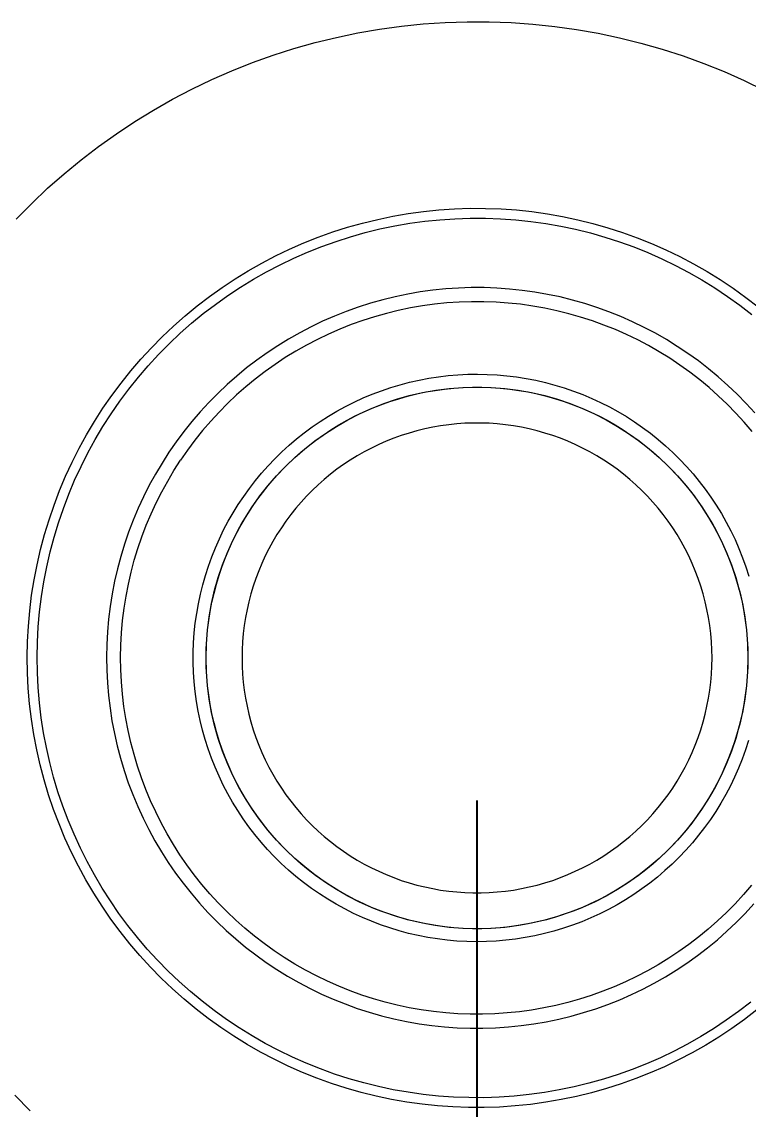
# Model space of a CAD drawing. Header units: inches. Extents: x -12 to 136, y -5 to 104.
# Drawn here: x 12.742 to 15.292, y 1.623 to 5.441 of the extents above; entities that cross this region are included whole.
import ezdxf

# ---------------------------------------------------------------- set-up
doc = ezdxf.new("R2010")
doc.units = ezdxf.units.IN
doc.layers.add('ZANO_R', color=7, linetype='Continuous', lineweight=0)
doc.layers.add('ZANO_W', color=1, linetype='Continuous', lineweight=0)
doc.styles.get("Standard").update_dxf_attribs({"font": 'ARIALUNI.TTF'})
doc.dimstyles.new('amerykanie', dxfattribs={"dimtxt": 50, "dimasz": 50, "dimexe": 0.5, "dimexo": 0.5, "dimgap": 1, "dimtad": 1, "dimdec": 0, "dimzin": 0, "dimlunit": 5, "dimtxsty": 'Standard', "dimcen": 0.09, "dimclrd": 1, "dimclre": 1, "dimclrt": 1, "dimazin": 0, "dimtfac": 1, "dimtdec": 0, "dimtmove": 0, "dimatfit": 3, "dimfxl": 1, "dimtzin": 0, "dimarcsym": 1})

# ---------------------------------------------------------------- blocks, each defined once
blk = doc.blocks.new('*D366')
at = {"layer": 'ZANO_W', "color": 1, "lineweight": -2}
for p, q in [((-3.7035, 2.7072), (-3.7035, -0.5014)), ((14.3398, 2.7071), (14.3398, -0.5014)), ((-2.7035, -0.0014), (13.3398, -0.0014))]:
    blk.add_line(p, q, dxfattribs=at)
at = {"layer": 'ZANO_W', "color": 1}
for points in [[(-2.7035, 0.1653), (-2.7035, -0.168), (-3.7035, -0.0014)], [(13.3398, -0.168), (13.3398, 0.1653), (14.3398, -0.0014)]]:
    blk.add_solid(points, dxfattribs=at)
at = {"layer": 'ZANO_W', "color": 1, "insert": (5.3182, 1.0177), "char_height": 1, "attachment_point": 5}
blk.add_mtext('18 1/16', dxfattribs=at)

msp = doc.modelspace()

# ---------------------------------------------------------------- linework, layer by layer
at = {"layer": 'ZANO_R'}
for p, q in [((13.99796, 5.41452), (14.07435, 5.42501)), ((14.07435, 5.42501), (14.15106, 5.43285)), ((14.15106, 5.43285), (14.228, 5.43804)), ((14.228, 5.43804), (14.30507, 5.44058)), ((14.30507, 5.44058), (14.38218, 5.44045)), ((14.38218, 5.44045), (14.45924, 5.43766)), ((14.45924, 5.43766), (14.53616, 5.43221)), ((14.53616, 5.43221), (14.61284, 5.42411)), ((14.61284, 5.42411), (14.6892, 5.41337)), ((13.77158, 5.36734), (13.84648, 5.38567)), ((13.84648, 5.38567), (13.92197, 5.4014)), ((13.92197, 5.4014), (13.99796, 5.41452)), ((14.6892, 5.41337), (14.76514, 5.4)), ((14.76514, 5.4), (14.84058, 5.38401)), ((14.84058, 5.38401), (14.91542, 5.36543)), ((13.6239, 5.32298), (13.69736, 5.34643)), ((13.69736, 5.34643), (13.77158, 5.36734)), ((14.91542, 5.36543), (14.98957, 5.34428)), ((13.55129, 5.29701), (13.6239, 5.32298)), ((14.98957, 5.34428), (15.06295, 5.32059)), ((15.06295, 5.32059), (15.13547, 5.29437)), ((13.47963, 5.26854), (13.55129, 5.29701)), ((15.13547, 5.29437), (15.20704, 5.26567)), ((13.33946, 5.20428), (13.40899, 5.23762)), ((13.40899, 5.23762), (13.47963, 5.26854)), ((15.20704, 5.26567), (15.27757, 5.23451)), ((15.27757, 5.23451), (15.34699, 5.20094)), ((13.27112, 5.16856), (13.33946, 5.20428)), ((13.20406, 5.1305), (13.27112, 5.16856)), ((13.13835, 5.09015), (13.20406, 5.1305)), ((13.07407, 5.04755), (13.13835, 5.09015)), ((13.0113, 5.00276), (13.07407, 5.04755)), ((12.95011, 4.95584), (13.0113, 5.00276)), ((12.89058, 4.90682), (12.95011, 4.95584)), ((12.83278, 4.85579), (12.89058, 4.90682)), ((12.77677, 4.80278), (12.83278, 4.85579)), ((12.72263, 4.74788), (12.77677, 4.80278)), ((14.09823, 4.7672), (14.15222, 4.77461)), ((14.15222, 4.77461), (14.20644, 4.78015)), ((14.20644, 4.78015), (14.26081, 4.78382)), ((14.26081, 4.78382), (14.31528, 4.78561)), ((14.31528, 4.78561), (14.36978, 4.78552)), ((14.36978, 4.78552), (14.42424, 4.78355)), ((14.42424, 4.78355), (14.4786, 4.7797)), ((14.4786, 4.7797), (14.5328, 4.77398)), ((14.5328, 4.77398), (14.58677, 4.76638)), ((13.93824, 4.73385), (13.99118, 4.74681)), ((13.99118, 4.74681), (14.04453, 4.75793)), ((14.04453, 4.75793), (14.09823, 4.7672)), ((14.10354, 4.73293), (14.15635, 4.74017)), ((14.15635, 4.74017), (14.20937, 4.7456)), ((14.20937, 4.7456), (14.26255, 4.74919)), ((14.26255, 4.74919), (14.31582, 4.75094)), ((14.31582, 4.75094), (14.36912, 4.75085)), ((14.36912, 4.75085), (14.42239, 4.74892)), ((14.42239, 4.74892), (14.47556, 4.74515)), ((14.47556, 4.74515), (14.52856, 4.73956)), ((14.52856, 4.73956), (14.58134, 4.73213)), ((14.58677, 4.76638), (14.64044, 4.75693)), ((14.64044, 4.75693), (14.69375, 4.74564)), ((14.69375, 4.74564), (14.74665, 4.73251)), ((13.78256, 4.68415), (13.83387, 4.7025)), ((13.83387, 4.7025), (13.88578, 4.71908)), ((13.88578, 4.71908), (13.93824, 4.73385)), ((13.89576, 4.68586), (13.94707, 4.70031)), ((13.94707, 4.70031), (13.99884, 4.71298)), ((13.99884, 4.71298), (14.05102, 4.72386)), ((14.05102, 4.72386), (14.10354, 4.73293)), ((14.58134, 4.73213), (14.63384, 4.72289)), ((14.63384, 4.72289), (14.68598, 4.71184)), ((14.68598, 4.71184), (14.73771, 4.699)), ((14.73771, 4.699), (14.78897, 4.68438)), ((14.74665, 4.73251), (14.79905, 4.71756)), ((14.79905, 4.71756), (14.85092, 4.70081)), ((14.85092, 4.70081), (14.90217, 4.68228)), ((13.68198, 4.64217), (13.73191, 4.66403)), ((13.73191, 4.66403), (13.78256, 4.68415)), ((13.7948, 4.6517), (13.84499, 4.66965)), ((13.84499, 4.66965), (13.89576, 4.68586)), ((14.78897, 4.68438), (14.83969, 4.668)), ((14.83969, 4.668), (14.88982, 4.64988)), ((14.90217, 4.68228), (14.95275, 4.662)), ((14.95275, 4.662), (15.0026, 4.63998)), ((13.63284, 4.61861), (13.68198, 4.64217)), ((13.69644, 4.61065), (13.74526, 4.63202)), ((13.74526, 4.63202), (13.7948, 4.6517)), ((14.88982, 4.64988), (14.93929, 4.63004)), ((14.93929, 4.63004), (14.98804, 4.6085)), ((15.0026, 4.63998), (15.05166, 4.61625)), ((13.53715, 4.56647), (13.58454, 4.59336)), ((13.58454, 4.59336), (13.63284, 4.61861)), ((13.60114, 4.56291), (13.64837, 4.5876)), ((13.64837, 4.5876), (13.69644, 4.61065)), ((14.98804, 4.6085), (15.03603, 4.58529)), ((15.03603, 4.58529), (15.08318, 4.56045)), ((15.05166, 4.61625), (15.09987, 4.59084)), ((15.09987, 4.59084), (15.14718, 4.56379)), ((13.49071, 4.53795), (13.53715, 4.56647)), ((13.55478, 4.5366), (13.60114, 4.56291)), ((15.08318, 4.56045), (15.12945, 4.53398)), ((15.14718, 4.56379), (15.19353, 4.53511)), ((13.40092, 4.47619), (13.44528, 4.50784)), ((13.44528, 4.50784), (13.49071, 4.53795)), ((13.46493, 4.47927), (13.50936, 4.50871)), ((13.50936, 4.50871), (13.55478, 4.5366)), ((14.27477, 4.50571), (14.22998, 4.50269)), ((14.31963, 4.50718), (14.27477, 4.50571)), ((14.36451, 4.50711), (14.31963, 4.50718)), ((14.40937, 4.50548), (14.36451, 4.50711)), ((14.45414, 4.50231), (14.40937, 4.50548)), ((15.12945, 4.53398), (15.17478, 4.50594)), ((15.17478, 4.50594), (15.21911, 4.47635)), ((15.19353, 4.53511), (15.23886, 4.50486)), ((13.35767, 4.44302), (13.40092, 4.47619)), ((13.42154, 4.44831), (13.46493, 4.47927)), ((14.05269, 4.47522), (14.00909, 4.46455)), ((14.09663, 4.48438), (14.05269, 4.47522)), ((14.14086, 4.49202), (14.09663, 4.48438)), ((14.18533, 4.49812), (14.14086, 4.49202)), ((14.22998, 4.50269), (14.18533, 4.49812)), ((14.49878, 4.4976), (14.45414, 4.50231)), ((14.54322, 4.49135), (14.49878, 4.4976)), ((14.58743, 4.48356), (14.54322, 4.49135)), ((14.63134, 4.47426), (14.58743, 4.48356)), ((14.6749, 4.46344), (14.63134, 4.47426)), ((15.21911, 4.47635), (15.26239, 4.44525)), ((15.23886, 4.50486), (15.28311, 4.47306)), ((15.28311, 4.47306), (15.32625, 4.43975)), ((13.3156, 4.40838), (13.35767, 4.44302)), ((13.37925, 4.41587), (13.42154, 4.44831)), ((13.92313, 4.43873), (13.88087, 4.42361)), ((13.96589, 4.45239), (13.92313, 4.43873)), ((14.00909, 4.46455), (13.96589, 4.45239)), ((14.10587, 4.43585), (14.0636, 4.42704)), ((14.14843, 4.44319), (14.10587, 4.43585)), ((14.1912, 4.44906), (14.14843, 4.44319)), ((14.23416, 4.45346), (14.1912, 4.44906)), ((14.27724, 4.45636), (14.23416, 4.45346)), ((14.3204, 4.45778), (14.27724, 4.45636)), ((14.36358, 4.45771), (14.3204, 4.45778)), ((14.40673, 4.45615), (14.36358, 4.45771)), ((14.4498, 4.4531), (14.40673, 4.45615)), ((14.49274, 4.44856), (14.4498, 4.4531)), ((14.5355, 4.44255), (14.49274, 4.44856)), ((14.57802, 4.43506), (14.5355, 4.44255)), ((14.62026, 4.42611), (14.57802, 4.43506)), ((14.71807, 4.45113), (14.6749, 4.46344)), ((14.76078, 4.43734), (14.71807, 4.45113)), ((14.80299, 4.42208), (14.76078, 4.43734)), ((15.26239, 4.44525), (15.30458, 4.41267)), ((13.27475, 4.37231), (13.3156, 4.40838)), ((13.3381, 4.382), (13.37925, 4.41587)), ((13.83915, 4.40705), (13.79803, 4.38905)), ((13.88087, 4.42361), (13.83915, 4.40705)), ((13.93897, 4.39193), (13.89831, 4.37739)), ((13.9801, 4.40507), (13.93897, 4.39193)), ((14.02166, 4.41677), (13.9801, 4.40507)), ((14.0636, 4.42704), (14.02166, 4.41677)), ((14.66217, 4.41571), (14.62026, 4.42611)), ((14.7037, 4.40386), (14.66217, 4.41571)), ((14.74479, 4.39059), (14.7037, 4.40386)), ((14.84465, 4.40537), (14.80299, 4.42208)), ((14.88571, 4.38724), (14.84465, 4.40537)), ((13.23516, 4.33485), (13.27475, 4.37231)), ((13.29815, 4.34672), (13.3381, 4.382)), ((13.75756, 4.36964), (13.71778, 4.34885)), ((13.79803, 4.38905), (13.75756, 4.36964)), ((13.85818, 4.36145), (13.81862, 4.34414)), ((13.89831, 4.37739), (13.85818, 4.36145)), ((14.78539, 4.37591), (14.74479, 4.39059)), ((14.82547, 4.35984), (14.78539, 4.37591)), ((14.86497, 4.34239), (14.82547, 4.35984)), ((14.92611, 4.36769), (14.88571, 4.38724)), ((14.96582, 4.34677), (14.92611, 4.36769)), ((13.1969, 4.29605), (13.23516, 4.33485)), ((13.25943, 4.31008), (13.29815, 4.34672)), ((13.67875, 4.32669), (13.6405, 4.3032)), ((13.71778, 4.34885), (13.67875, 4.32669)), ((13.77969, 4.32547), (13.74142, 4.30546)), ((13.81862, 4.34414), (13.77969, 4.32547)), ((14.90384, 4.32359), (14.86497, 4.34239)), ((14.94204, 4.30346), (14.90384, 4.32359)), ((15.00479, 4.32449), (14.96582, 4.34677)), ((15.04296, 4.30087), (15.00479, 4.32449)), ((13.15999, 4.25595), (13.1969, 4.29605)), ((13.22201, 4.27213), (13.25943, 4.31008)), ((13.60308, 4.27841), (13.56654, 4.25234)), ((13.6405, 4.3032), (13.60308, 4.27841)), ((13.70387, 4.28415), (13.66707, 4.26156)), ((13.74142, 4.30546), (13.70387, 4.28415)), ((14.97952, 4.28203), (14.94204, 4.30346)), ((15.01624, 4.25931), (14.97952, 4.28203)), ((15.08029, 4.27595), (15.04296, 4.30087)), ((13.12449, 4.2146), (13.15999, 4.25595)), ((13.18591, 4.23291), (13.22201, 4.27213)), ((13.56654, 4.25234), (13.53093, 4.22502)), ((13.66707, 4.26156), (13.63108, 4.2377)), ((15.05216, 4.23534), (15.01624, 4.25931)), ((15.11674, 4.24976), (15.08029, 4.27595)), ((15.15227, 4.22233), (15.11674, 4.24976)), ((13.09044, 4.17205), (13.12449, 4.2146)), ((13.15119, 4.19247), (13.18591, 4.23291)), ((13.53093, 4.22502), (13.49628, 4.19649)), ((13.59593, 4.21262), (13.56167, 4.18635)), ((13.63108, 4.2377), (13.59593, 4.21262)), ((14.23855, 4.19824), (14.27282, 4.20115)), ((14.27282, 4.20115), (14.30717, 4.20287)), ((14.30717, 4.20287), (14.34156, 4.20341)), ((14.34156, 4.20341), (14.37595, 4.20275)), ((14.37595, 4.20275), (14.41029, 4.20092)), ((14.41029, 4.20092), (14.44455, 4.1979)), ((15.08722, 4.21014), (15.05216, 4.23534)), ((15.1214, 4.18375), (15.08722, 4.21014)), ((15.18682, 4.19368), (15.15227, 4.22233)), ((13.05788, 4.12835), (13.09044, 4.17205)), ((13.11789, 4.15085), (13.15119, 4.19247)), ((13.46263, 4.16679), (13.43003, 4.13593)), ((13.49628, 4.19649), (13.46263, 4.16679)), ((13.56167, 4.18635), (13.52833, 4.1589)), ((14.03689, 4.15621), (14.06983, 4.1661)), ((14.06983, 4.1661), (14.10309, 4.17485)), ((14.10309, 4.17485), (14.13663, 4.18245)), ((14.13663, 4.18245), (14.17042, 4.18888)), ((14.17042, 4.18888), (14.20441, 4.19415)), ((14.20441, 4.19415), (14.23855, 4.19824)), ((14.44455, 4.1979), (14.47869, 4.19369)), ((14.47869, 4.19369), (14.51266, 4.18831)), ((14.51266, 4.18831), (14.54642, 4.18177)), ((14.54642, 4.18177), (14.57994, 4.17406)), ((14.57994, 4.17406), (14.61317, 4.1652)), ((14.61317, 4.1652), (14.64608, 4.15519)), ((15.15464, 4.15619), (15.1214, 4.18375)), ((15.22037, 4.16386), (15.18682, 4.19368)), ((15.25287, 4.1329), (15.22037, 4.16386)), ((13.02685, 4.08355), (13.05788, 4.12835)), ((13.08605, 4.10811), (13.11789, 4.15085)), ((13.43003, 4.13593), (13.39851, 4.10398)), ((13.49596, 4.13032), (13.4646, 4.10064)), ((13.52833, 4.1589), (13.49596, 4.13032)), ((13.94039, 4.1198), (13.97213, 4.13304)), ((13.97213, 4.13304), (14.00431, 4.14518)), ((14.00431, 4.14518), (14.03689, 4.15621)), ((14.06489, 4.11728), (14.09646, 4.12623)), ((14.09646, 4.12623), (14.12833, 4.13408)), ((14.12833, 4.13408), (14.16045, 4.14083)), ((14.16045, 4.14083), (14.19279, 4.14647)), ((14.19279, 4.14647), (14.2253, 4.15099)), ((14.2253, 4.15099), (14.25795, 4.15438)), ((14.25795, 4.15438), (14.29069, 4.15665)), ((14.29069, 4.15665), (14.32349, 4.15778)), ((14.32349, 4.15778), (14.35632, 4.15778)), ((14.35632, 4.15778), (14.38912, 4.15665)), ((14.38912, 4.15665), (14.42186, 4.15438)), ((14.42186, 4.15438), (14.45451, 4.15099)), ((14.45451, 4.15099), (14.48702, 4.14647)), ((14.48702, 4.14647), (14.51935, 4.14083)), ((14.51935, 4.14083), (14.55148, 4.13408)), ((14.55148, 4.13408), (14.58334, 4.12623)), ((14.58334, 4.12623), (14.61492, 4.11728)), ((14.64608, 4.15519), (14.67862, 4.14406)), ((14.67862, 4.14406), (14.71076, 4.13181)), ((14.71076, 4.13181), (14.74245, 4.11846)), ((15.18691, 4.12751), (15.15464, 4.15619)), ((15.21818, 4.09772), (15.18691, 4.12751)), ((15.28428, 4.10084), (15.25287, 4.1329)), ((13.0557, 4.06429), (13.08605, 4.10811)), ((13.39851, 4.10398), (13.36812, 4.07095)), ((13.4646, 4.10064), (13.43428, 4.0699)), ((13.84818, 4.0736), (13.87838, 4.09006)), ((13.87838, 4.09006), (13.90913, 4.10546)), ((13.90913, 4.10546), (13.94039, 4.1198)), ((13.97226, 4.08397), (14.00275, 4.09613)), ((14.00275, 4.09613), (14.03364, 4.10724)), ((14.03364, 4.10724), (14.06489, 4.11728)), ((14.61492, 4.11728), (14.64617, 4.10724)), ((14.64617, 4.10724), (14.67706, 4.09613)), ((14.67706, 4.09613), (14.70754, 4.08397)), ((14.74245, 4.11846), (14.77367, 4.10402)), ((14.77367, 4.10402), (14.80437, 4.08852)), ((14.80437, 4.08852), (14.83451, 4.07196)), ((15.24839, 4.06688), (15.21818, 4.09772)), ((15.31456, 4.06771), (15.28428, 4.10084)), ((12.99738, 4.0377), (13.02685, 4.08355)), ((13.02687, 4.01946), (13.0557, 4.06429)), ((13.36812, 4.07095), (13.33888, 4.03689)), ((13.43428, 4.0699), (13.40504, 4.03812)), ((13.78957, 4.03761), (13.81857, 4.05611)), ((13.81857, 4.05611), (13.84818, 4.0736)), ((13.88358, 4.04126), (13.91265, 4.05651)), ((13.91265, 4.05651), (13.94222, 4.07076)), ((13.94222, 4.07076), (13.97226, 4.08397)), ((14.70754, 4.08397), (14.73759, 4.07076)), ((14.73759, 4.07076), (14.76716, 4.05651)), ((14.76716, 4.05651), (14.79623, 4.04126)), ((14.83451, 4.07196), (14.86407, 4.05437)), ((14.86407, 4.05437), (14.893, 4.03578)), ((15.27753, 4.03501), (15.24839, 4.06688)), ((12.96951, 3.99087), (12.99738, 4.0377)), ((12.99962, 3.97365), (13.02687, 4.01946)), ((13.33888, 4.03689), (13.31084, 4.00184)), ((13.40504, 4.03812), (13.37692, 4.00536)), ((13.73359, 3.99767), (13.76123, 4.01812)), ((13.76123, 4.01812), (13.78957, 4.03761)), ((13.82712, 4.00779), (13.85506, 4.02501)), ((13.85506, 4.02501), (13.88358, 4.04126)), ((14.15637, 4.01126), (14.12872, 4.00444)), ((14.18423, 4.01711), (14.15637, 4.01126)), ((14.21228, 4.022), (14.18423, 4.01711)), ((14.24049, 4.02592), (14.21228, 4.022)), ((14.26881, 4.02887), (14.24049, 4.02592)), ((14.29721, 4.03083), (14.26881, 4.02887)), ((14.32567, 4.03181), (14.29721, 4.03083)), ((14.35414, 4.03181), (14.32567, 4.03181)), ((14.3826, 4.03083), (14.35414, 4.03181)), ((14.411, 4.02887), (14.3826, 4.03083)), ((14.43932, 4.02592), (14.411, 4.02887)), ((14.46753, 4.022), (14.43932, 4.02592)), ((14.49558, 4.01711), (14.46753, 4.022)), ((14.52344, 4.01126), (14.49558, 4.01711)), ((14.55109, 4.00444), (14.52344, 4.01126)), ((14.79623, 4.04126), (14.82474, 4.02501)), ((14.82474, 4.02501), (14.85269, 4.00779)), ((14.893, 4.03578), (14.92127, 4.01619)), ((14.92127, 4.01619), (14.94885, 3.99564)), ((15.30554, 4.00215), (15.27753, 4.03501)), ((12.94328, 3.9431), (12.96951, 3.99087)), ((12.97396, 3.92693), (12.99962, 3.97365)), ((13.31084, 4.00184), (13.28402, 3.96585)), ((13.34994, 3.97165), (13.32414, 3.93702)), ((13.37692, 4.00536), (13.34994, 3.97165)), ((13.68049, 3.95395), (13.70666, 3.97627)), ((13.70666, 3.97627), (13.73359, 3.99767)), ((13.77311, 3.97051), (13.79979, 3.98961)), ((13.79979, 3.98961), (13.82712, 4.00779)), ((14.04742, 3.97834), (14.02098, 3.96778)), ((14.07422, 3.98797), (14.04742, 3.97834)), ((14.10133, 3.99668), (14.07422, 3.98797)), ((14.12872, 4.00444), (14.10133, 3.99668)), ((14.57848, 3.99668), (14.55109, 4.00444)), ((14.60559, 3.98797), (14.57848, 3.99668)), ((14.63239, 3.97834), (14.60559, 3.98797)), ((14.65883, 3.96778), (14.63239, 3.97834)), ((14.85269, 4.00779), (14.88002, 3.98961)), ((14.88002, 3.98961), (14.9067, 3.97051)), ((14.94885, 3.99564), (14.9757, 3.97416)), ((14.9757, 3.97416), (15.0018, 3.95175)), ((12.91871, 3.89446), (12.94328, 3.9431)), ((13.28402, 3.96585), (13.25846, 3.92895)), ((13.32414, 3.93702), (13.29955, 3.90153)), ((13.65511, 3.93075), (13.68049, 3.95395)), ((13.72179, 3.92958), (13.7471, 3.95049)), ((13.7471, 3.95049), (13.77311, 3.97051)), ((13.96926, 3.94397), (13.94405, 3.93073)), ((13.99491, 3.95632), (13.96926, 3.94397)), ((14.02098, 3.96778), (13.99491, 3.95632)), ((14.68489, 3.95632), (14.65883, 3.96778)), ((14.71055, 3.94397), (14.68489, 3.95632)), ((14.73576, 3.93073), (14.71055, 3.94397)), ((14.9067, 3.97051), (14.93271, 3.95049)), ((14.93271, 3.95049), (14.95802, 3.92958)), ((15.0018, 3.95175), (15.02711, 3.92846)), ((12.89583, 3.84499), (12.91871, 3.89446)), ((12.94993, 3.87936), (12.97396, 3.92693)), ((13.25846, 3.92895), (13.23419, 3.8912)), ((13.27621, 3.8652), (13.29955, 3.90153)), ((13.60682, 3.88178), (13.63054, 3.90668)), ((13.63054, 3.90668), (13.65511, 3.93075)), ((13.67342, 3.88522), (13.69722, 3.90782)), ((13.69722, 3.90782), (13.72179, 3.92958)), ((13.89507, 3.9017), (13.87136, 3.88593)), ((13.91931, 3.91664), (13.89507, 3.9017)), ((13.94405, 3.93073), (13.91931, 3.91664)), ((14.7605, 3.91664), (14.73576, 3.93073)), ((14.78474, 3.9017), (14.7605, 3.91664)), ((14.80845, 3.88593), (14.78474, 3.9017)), ((14.95802, 3.92958), (14.98259, 3.90782)), ((14.98259, 3.90782), (15.00639, 3.88522)), ((15.02711, 3.92846), (15.0516, 3.90431)), ((15.0516, 3.90431), (15.07524, 3.87933)), ((12.92755, 3.83098), (12.94993, 3.87936)), ((13.23419, 3.8912), (13.21124, 3.85262)), ((13.25413, 3.8281), (13.27621, 3.8652)), ((13.58397, 3.85607), (13.60682, 3.88178)), ((13.62823, 3.83762), (13.65041, 3.86181)), ((13.65041, 3.86181), (13.67342, 3.88522)), ((13.84821, 3.86935), (13.82565, 3.85199)), ((13.87136, 3.88593), (13.84821, 3.86935)), ((14.8316, 3.86935), (14.80845, 3.88593)), ((14.85416, 3.85199), (14.8316, 3.86935)), ((15.00639, 3.88522), (15.0294, 3.86181)), ((15.0294, 3.86181), (15.05158, 3.83762)), ((15.07524, 3.87933), (15.098, 3.85355)), ((12.87467, 3.79477), (12.89583, 3.84499)), ((12.90686, 3.78186), (12.92755, 3.83098)), ((13.21124, 3.85262), (13.18963, 3.81328)), ((13.23334, 3.79025), (13.25413, 3.8281)), ((13.541, 3.80237), (13.56202, 3.82959)), ((13.56202, 3.82959), (13.58397, 3.85607)), ((13.60689, 3.81268), (13.62823, 3.83762)), ((13.80369, 3.83385), (13.78238, 3.81497)), ((13.82565, 3.85199), (13.80369, 3.83385)), ((14.87612, 3.83385), (14.85416, 3.85199)), ((14.89743, 3.81497), (14.87612, 3.83385)), ((15.05158, 3.83762), (15.07292, 3.81268)), ((15.098, 3.85355), (15.11986, 3.827)), ((15.11986, 3.827), (15.14079, 3.79971)), ((12.85526, 3.74384), (12.87467, 3.79477)), ((12.88788, 3.73205), (12.90686, 3.78186)), ((13.18963, 3.81328), (13.16939, 3.77322)), ((13.21387, 3.75171), (13.23334, 3.79025)), ((13.52093, 3.77444), (13.541, 3.80237)), ((13.56686, 3.76067), (13.58642, 3.78702)), ((13.58642, 3.78702), (13.60689, 3.81268)), ((13.76173, 3.79537), (13.74177, 3.77506)), ((13.78238, 3.81497), (13.76173, 3.79537)), ((14.91808, 3.79537), (14.89743, 3.81497)), ((14.93804, 3.77506), (14.91808, 3.79537)), ((15.07292, 3.81268), (15.09339, 3.78702)), ((15.09339, 3.78702), (15.11295, 3.76067)), ((15.14079, 3.79971), (15.16077, 3.77171)), ((12.83762, 3.69228), (12.85526, 3.74384)), ((13.16939, 3.77322), (13.15055, 3.73248)), ((13.19575, 3.71252), (13.21387, 3.75171)), ((13.48374, 3.71659), (13.50183, 3.74584)), ((13.50183, 3.74584), (13.52093, 3.77444)), ((13.54821, 3.73365), (13.56686, 3.76067)), ((13.72253, 3.75408), (13.70402, 3.73244)), ((13.74177, 3.77506), (13.72253, 3.75408)), ((14.95728, 3.75408), (14.93804, 3.77506)), ((14.97579, 3.73244), (14.95728, 3.75408)), ((15.11295, 3.76067), (15.1316, 3.73365)), ((15.16077, 3.77171), (15.17976, 3.74304)), ((15.17976, 3.74304), (15.19776, 3.71374)), ((12.87063, 3.68162), (12.88788, 3.73205)), ((13.15055, 3.73248), (13.13313, 3.69111)), ((13.17898, 3.67272), (13.19575, 3.71252)), ((13.46666, 3.68673), (13.48374, 3.71659)), ((13.51377, 3.67778), (13.53051, 3.70601)), ((13.53051, 3.70601), (13.54821, 3.73365)), ((13.68626, 3.71018), (13.66929, 3.68732)), ((13.70402, 3.73244), (13.68626, 3.71018)), ((14.99355, 3.71018), (14.97579, 3.73244)), ((15.01052, 3.68732), (14.99355, 3.71018)), ((15.1316, 3.73365), (15.1493, 3.70601)), ((15.1493, 3.70601), (15.16604, 3.67778)), ((15.19776, 3.71374), (15.21474, 3.68382)), ((12.82177, 3.64014), (12.83762, 3.69228)), ((12.85512, 3.63063), (12.87063, 3.68162)), ((13.13313, 3.69111), (13.11714, 3.64917)), ((13.1636, 3.63238), (13.17898, 3.67272)), ((13.45063, 3.65631), (13.46666, 3.68673)), ((13.49802, 3.64898), (13.51377, 3.67778)), ((13.66929, 3.68732), (13.65312, 3.66389)), ((15.02669, 3.66389), (15.01052, 3.68732)), ((15.16604, 3.67778), (15.18179, 3.64898)), ((15.21474, 3.68382), (15.23067, 3.65334)), ((12.80773, 3.58748), (12.82177, 3.64014)), ((12.84139, 3.57913), (12.85512, 3.63063)), ((13.11714, 3.64917), (13.10261, 3.6067)), ((13.14963, 3.59152), (13.1636, 3.63238)), ((13.43566, 3.62534), (13.45063, 3.65631)), ((13.48327, 3.61966), (13.49802, 3.64898)), ((13.63776, 3.63991), (13.62324, 3.61541)), ((13.65312, 3.66389), (13.63776, 3.63991)), ((15.04205, 3.63991), (15.02669, 3.66389)), ((15.05657, 3.61541), (15.04205, 3.63991)), ((15.18179, 3.64898), (15.19654, 3.61966)), ((15.23067, 3.65334), (15.24554, 3.62233)), ((13.10261, 3.6067), (13.08956, 3.56376)), ((13.13707, 3.55021), (13.14963, 3.59152)), ((13.40896, 3.56196), (13.42176, 3.59388)), ((13.42176, 3.59388), (13.43566, 3.62534)), ((13.45685, 3.55958), (13.46954, 3.58985)), ((13.46954, 3.58985), (13.48327, 3.61966)), ((13.60957, 3.59044), (13.59678, 3.565)), ((13.62324, 3.61541), (13.60957, 3.59044)), ((15.07024, 3.59044), (15.05657, 3.61541)), ((15.08303, 3.565), (15.07024, 3.59044)), ((15.19654, 3.61966), (15.21027, 3.58985)), ((15.21027, 3.58985), (15.22296, 3.55958)), ((15.24554, 3.62233), (15.25933, 3.59083)), ((15.25933, 3.59083), (15.27203, 3.55886)), ((12.79552, 3.53437), (12.80773, 3.58748)), ((12.82944, 3.52718), (12.84139, 3.57913)), ((13.08956, 3.56376), (13.07799, 3.52039)), ((13.39726, 3.52962), (13.40896, 3.56196)), ((13.44521, 3.52889), (13.45685, 3.55958)), ((13.59678, 3.565), (13.58487, 3.53914)), ((15.09494, 3.53914), (15.08303, 3.565)), ((15.22296, 3.55958), (15.2346, 3.52889)), ((15.27203, 3.55886), (15.28361, 3.52648)), ((12.78514, 3.48087), (12.79552, 3.53437)), ((12.8193, 3.47485), (12.82944, 3.52718)), ((13.07799, 3.52039), (13.06793, 3.47665)), ((13.12594, 3.50849), (13.13707, 3.55021)), ((13.38669, 3.49689), (13.39726, 3.52962)), ((13.43464, 3.49782), (13.44521, 3.52889)), ((13.57386, 3.51288), (13.56376, 3.48625)), ((13.58487, 3.53914), (13.57386, 3.51288)), ((15.10595, 3.51288), (15.09494, 3.53914)), ((15.11605, 3.48625), (15.10595, 3.51288)), ((15.2346, 3.52889), (15.24517, 3.49782)), ((15.28361, 3.52648), (15.29407, 3.49372)), ((12.77662, 3.42704), (12.78514, 3.48087)), ((12.81096, 3.42221), (12.8193, 3.47485)), ((13.06793, 3.47665), (13.05939, 3.43258)), ((13.11627, 3.46641), (13.12594, 3.50849)), ((13.37726, 3.46382), (13.38669, 3.49689)), ((13.42514, 3.4664), (13.43464, 3.49782)), ((13.56376, 3.48625), (13.55459, 3.4593)), ((15.12522, 3.4593), (15.11605, 3.48625)), ((15.24517, 3.49782), (15.25466, 3.4664)), ((13.10804, 3.42402), (13.11627, 3.46641)), ((13.36898, 3.43044), (13.37726, 3.46382)), ((13.41674, 3.43467), (13.42514, 3.4664)), ((13.55459, 3.4593), (13.54636, 3.43204)), ((15.13345, 3.43204), (15.12522, 3.4593)), ((15.25466, 3.4664), (15.26307, 3.43467)), ((12.76996, 3.37295), (12.77662, 3.42704)), ((12.80445, 3.36931), (12.81096, 3.42221)), ((13.05939, 3.43258), (13.05237, 3.38825)), ((13.10129, 3.38137), (13.10804, 3.42402)), ((13.36185, 3.39679), (13.36898, 3.43044)), ((13.40324, 3.37044), (13.40944, 3.40267)), ((13.40944, 3.40267), (13.41674, 3.43467)), ((13.53906, 3.40452), (13.53273, 3.37676)), ((13.54636, 3.43204), (13.53906, 3.40452)), ((15.14074, 3.40452), (15.13345, 3.43204)), ((15.14708, 3.37676), (15.14074, 3.40452)), ((15.26307, 3.43467), (15.27037, 3.40267)), ((15.27037, 3.40267), (15.27657, 3.37044)), ((12.76517, 3.31866), (12.76996, 3.37295)), ((12.79977, 3.31621), (12.80445, 3.36931)), ((13.05237, 3.38825), (13.04688, 3.3437)), ((13.09602, 3.33851), (13.10129, 3.38137)), ((13.35109, 3.32886), (13.35588, 3.36292)), ((13.35588, 3.36292), (13.36185, 3.39679)), ((13.39816, 3.33801), (13.40324, 3.37044)), ((13.53273, 3.37676), (13.52735, 3.3488)), ((15.15245, 3.3488), (15.14708, 3.37676)), ((15.27657, 3.37044), (15.28165, 3.33801)), ((13.04688, 3.3437), (13.04294, 3.29899)), ((13.09222, 3.2955), (13.09602, 3.33851)), ((13.34748, 3.29466), (13.35109, 3.32886)), ((13.39421, 3.30542), (13.39816, 3.33801)), ((13.52735, 3.3488), (13.52295, 3.32067)), ((15.15686, 3.32067), (15.15245, 3.3488)), ((15.28165, 3.33801), (15.2856, 3.30542)), ((12.76226, 3.26424), (12.76517, 3.31866)), ((12.79692, 3.26299), (12.79977, 3.31621)), ((13.04294, 3.29899), (13.04054, 3.25417)), ((13.08992, 3.25238), (13.09222, 3.2955)), ((13.34505, 3.26035), (13.34748, 3.29466)), ((13.39138, 3.27272), (13.39421, 3.30542)), ((13.51952, 3.2924), (13.51706, 3.26403)), ((13.52295, 3.32067), (13.51952, 3.2924)), ((15.16029, 3.2924), (15.15686, 3.32067)), ((15.16275, 3.26403), (15.16029, 3.2924)), ((15.2856, 3.30542), (15.28843, 3.27272)), ((12.76123, 3.20976), (12.76226, 3.26424)), ((12.79591, 3.2097), (12.79692, 3.26299)), ((13.04054, 3.25417), (13.03969, 3.20929)), ((13.0891, 3.20921), (13.08992, 3.25238)), ((13.3438, 3.22598), (13.34505, 3.26035)), ((13.38968, 3.23995), (13.39138, 3.27272)), ((13.51706, 3.26403), (13.51559, 3.2356)), ((15.16422, 3.2356), (15.16275, 3.26403)), ((15.28843, 3.27272), (15.29013, 3.23995)), ((12.76208, 3.15526), (12.76123, 3.20976)), ((12.79674, 3.1564), (12.79591, 3.2097)), ((13.03969, 3.20929), (13.04039, 3.16441)), ((13.08977, 3.16604), (13.0891, 3.20921)), ((13.34375, 3.19159), (13.3438, 3.22598)), ((13.38911, 3.20713), (13.38968, 3.23995)), ((13.38968, 3.17431), (13.38911, 3.20713)), ((13.51559, 3.2356), (13.5151, 3.20713)), ((13.5151, 3.20713), (13.51559, 3.17866)), ((15.16471, 3.20713), (15.16422, 3.2356)), ((15.16422, 3.17866), (15.16471, 3.20713)), ((15.29013, 3.23995), (15.2907, 3.20713)), ((15.2907, 3.20713), (15.29013, 3.17431)), ((13.34488, 3.15722), (13.34375, 3.19159)), ((13.39138, 3.14153), (13.38968, 3.17431)), ((13.51559, 3.17866), (13.51706, 3.15022)), ((15.16275, 3.15022), (15.16422, 3.17866)), ((15.29013, 3.17431), (15.28843, 3.14153)), ((12.76481, 3.10083), (12.76208, 3.15526)), ((12.79941, 3.10317), (12.79674, 3.1564)), ((13.04039, 3.16441), (13.04264, 3.11958)), ((13.09194, 3.12291), (13.08977, 3.16604)), ((13.34719, 3.1229), (13.34488, 3.15722)), ((13.39421, 3.10883), (13.39138, 3.14153)), ((13.51706, 3.15022), (13.51952, 3.12186)), ((15.16029, 3.12186), (15.16275, 3.15022)), ((15.28843, 3.14153), (15.2856, 3.10883)), ((12.76942, 3.04653), (12.76481, 3.10083)), ((12.80392, 3.05006), (12.79941, 3.10317)), ((13.04264, 3.11958), (13.04644, 3.07486)), ((13.09559, 3.07989), (13.09194, 3.12291)), ((13.35069, 3.08869), (13.34719, 3.1229)), ((13.39816, 3.07625), (13.39421, 3.10883)), ((13.51952, 3.12186), (13.52295, 3.09359)), ((13.52295, 3.09359), (13.52735, 3.06546)), ((15.15245, 3.06546), (15.15686, 3.09359)), ((15.15686, 3.09359), (15.16029, 3.12186)), ((15.2856, 3.10883), (15.28165, 3.07625)), ((13.04644, 3.07486), (13.05177, 3.03029)), ((13.10072, 3.03701), (13.09559, 3.07989)), ((13.35537, 3.05461), (13.35069, 3.08869)), ((13.36122, 3.02072), (13.35537, 3.05461)), ((13.40324, 3.04382), (13.39816, 3.07625)), ((13.52735, 3.06546), (13.53273, 3.0375)), ((15.14708, 3.0375), (15.15245, 3.06546)), ((15.28165, 3.07625), (15.27657, 3.04382)), ((12.7759, 2.99242), (12.76942, 3.04653)), ((12.81025, 2.99714), (12.80392, 3.05006)), ((13.05177, 3.03029), (13.05864, 2.98594)), ((13.10733, 2.99434), (13.10072, 3.03701)), ((13.36824, 2.98705), (13.36122, 3.02072)), ((13.40944, 3.01159), (13.40324, 3.04382)), ((13.53273, 3.0375), (13.53906, 3.00974)), ((15.14074, 3.00974), (15.14708, 3.0375)), ((15.27657, 3.04382), (15.27037, 3.01159)), ((12.78424, 2.93856), (12.7759, 2.99242)), ((12.81841, 2.94446), (12.81025, 2.99714)), ((13.05864, 2.98594), (13.06704, 2.94184)), ((13.11541, 2.95192), (13.10733, 2.99434)), ((13.37641, 2.95365), (13.36824, 2.98705)), ((13.41674, 2.97959), (13.40944, 3.01159)), ((13.42514, 2.94786), (13.41674, 2.97959)), ((13.53906, 3.00974), (13.54636, 2.98221)), ((13.54636, 2.98221), (13.55459, 2.95496)), ((15.12522, 2.95496), (15.13345, 2.98221)), ((15.13345, 2.98221), (15.14074, 3.00974)), ((15.26307, 2.97959), (15.25466, 2.94786)), ((15.27037, 3.01159), (15.26307, 2.97959)), ((12.82839, 2.89211), (12.81841, 2.94446)), ((13.06704, 2.94184), (13.07696, 2.89807)), ((13.12495, 2.90981), (13.11541, 2.95192)), ((13.38574, 2.92054), (13.37641, 2.95365)), ((13.43464, 2.91644), (13.42514, 2.94786)), ((13.55459, 2.95496), (13.56376, 2.928)), ((15.11605, 2.928), (15.12522, 2.95496)), ((15.25466, 2.94786), (15.24517, 2.91644)), ((12.79444, 2.88503), (12.78424, 2.93856)), ((13.13593, 2.86805), (13.12495, 2.90981)), ((13.3962, 2.88778), (13.38574, 2.92054)), ((13.44521, 2.88537), (13.43464, 2.91644)), ((13.56376, 2.928), (13.57386, 2.90138)), ((15.10595, 2.90138), (15.11605, 2.928)), ((15.24517, 2.91644), (15.2346, 2.88537)), ((15.29311, 2.91737), (15.28254, 2.88464)), ((12.80647, 2.83188), (12.79444, 2.88503)), ((12.84016, 2.84012), (12.82839, 2.89211)), ((13.07696, 2.89807), (13.08838, 2.85466)), ((13.14835, 2.8267), (13.13593, 2.86805)), ((13.40778, 2.85539), (13.3962, 2.88778)), ((13.45685, 2.85468), (13.44521, 2.88537)), ((13.57386, 2.90138), (13.58487, 2.87512)), ((13.58487, 2.87512), (13.59678, 2.84926)), ((15.08303, 2.84926), (15.09494, 2.87512)), ((15.09494, 2.87512), (15.10595, 2.90138)), ((15.2346, 2.88537), (15.22296, 2.85468)), ((15.28254, 2.88464), (15.27085, 2.85229)), ((12.82034, 2.77917), (12.80647, 2.83188)), ((12.85372, 2.78857), (12.84016, 2.84012)), ((13.08838, 2.85466), (13.10129, 2.81167)), ((13.1622, 2.7858), (13.14835, 2.8267)), ((13.42048, 2.82343), (13.40778, 2.85539)), ((13.46954, 2.82441), (13.45685, 2.85468)), ((13.59678, 2.84926), (13.60957, 2.82382)), ((15.07024, 2.82382), (15.08303, 2.84926)), ((15.22296, 2.85468), (15.21027, 2.82441)), ((15.27085, 2.85229), (15.25805, 2.82037)), ((12.86905, 2.73753), (12.85372, 2.78857)), ((13.10129, 2.81167), (13.11568, 2.76916)), ((13.43427, 2.79192), (13.42048, 2.82343)), ((13.44914, 2.76091), (13.43427, 2.79192)), ((13.48327, 2.79459), (13.46954, 2.82441)), ((13.49802, 2.76527), (13.48327, 2.79459)), ((13.60957, 2.82382), (13.62324, 2.79884)), ((13.62324, 2.79884), (13.63776, 2.77435)), ((15.04205, 2.77435), (15.05657, 2.79884)), ((15.05657, 2.79884), (15.07024, 2.82382)), ((15.19654, 2.79459), (15.18179, 2.76527)), ((15.21027, 2.82441), (15.19654, 2.79459)), ((15.24415, 2.78891), (15.22918, 2.75795)), ((15.25805, 2.82037), (15.24415, 2.78891)), ((12.83602, 2.72698), (12.82034, 2.77917)), ((13.11568, 2.76916), (13.13152, 2.72716)), ((13.17744, 2.7454), (13.1622, 2.7858)), ((13.46507, 2.73043), (13.44914, 2.76091)), ((13.51377, 2.73648), (13.49802, 2.76527)), ((13.63776, 2.77435), (13.65312, 2.75037)), ((13.65312, 2.75037), (13.66929, 2.72694)), ((15.01052, 2.72694), (15.02669, 2.75037)), ((15.02669, 2.75037), (15.04205, 2.77435)), ((15.18179, 2.76527), (15.16604, 2.73648)), ((15.22918, 2.75795), (15.21315, 2.72752)), ((12.85349, 2.67536), (12.83602, 2.72698)), ((12.88614, 2.68704), (12.86905, 2.73753)), ((13.13152, 2.72716), (13.14881, 2.68574)), ((13.19407, 2.70555), (13.17744, 2.7454)), ((13.48205, 2.70052), (13.46507, 2.73043)), ((13.53051, 2.70824), (13.51377, 2.73648)), ((13.66929, 2.72694), (13.68626, 2.70408)), ((14.99355, 2.70408), (15.01052, 2.72694)), ((15.16604, 2.73648), (15.1493, 2.70824)), ((15.21315, 2.72752), (15.19607, 2.69767)), ((12.87273, 2.62437), (12.85349, 2.67536)), ((12.90496, 2.63717), (12.88614, 2.68704)), ((13.14881, 2.68574), (13.16752, 2.64494)), ((13.21206, 2.6663), (13.19407, 2.70555)), ((13.50004, 2.67121), (13.48205, 2.70052)), ((13.54821, 2.6806), (13.53051, 2.70824)), ((13.56686, 2.65359), (13.54821, 2.6806)), ((13.68626, 2.70408), (13.70402, 2.68182)), ((13.70402, 2.68182), (13.72253, 2.66018)), ((14.95728, 2.66018), (14.97579, 2.68182)), ((14.97579, 2.68182), (14.99355, 2.70408)), ((15.1316, 2.6806), (15.11295, 2.65359)), ((15.1493, 2.70824), (15.1316, 2.6806)), ((15.19607, 2.69767), (15.17798, 2.66842)), ((12.92549, 2.58798), (12.90496, 2.63717)), ((13.16752, 2.64494), (13.18762, 2.60481)), ((13.2314, 2.62769), (13.21206, 2.6663)), ((13.51904, 2.64254), (13.50004, 2.67121)), ((13.53902, 2.61455), (13.51904, 2.64254)), ((13.58642, 2.62724), (13.56686, 2.65359)), ((13.72253, 2.66018), (13.74177, 2.6392)), ((13.74177, 2.6392), (13.76173, 2.61889)), ((14.91808, 2.61889), (14.93804, 2.6392)), ((14.93804, 2.6392), (14.95728, 2.66018)), ((15.11295, 2.65359), (15.09339, 2.62724)), ((15.15888, 2.63981), (15.13881, 2.61188)), ((15.17798, 2.66842), (15.15888, 2.63981)), ((12.89371, 2.57407), (12.87273, 2.62437)), ((13.18762, 2.60481), (13.2091, 2.56539)), ((13.25206, 2.58978), (13.2314, 2.62769)), ((13.55995, 2.58726), (13.53902, 2.61455)), ((13.60689, 2.60158), (13.58642, 2.62724)), ((13.62823, 2.57664), (13.60689, 2.60158)), ((13.76173, 2.61889), (13.78238, 2.59928)), ((13.78238, 2.59928), (13.80369, 2.5804)), ((14.87612, 2.5804), (14.89743, 2.59928)), ((14.89743, 2.59928), (14.91808, 2.61889)), ((15.07292, 2.60158), (15.05158, 2.57664)), ((15.09339, 2.62724), (15.07292, 2.60158)), ((15.13881, 2.61188), (15.11779, 2.58466)), ((12.91643, 2.52453), (12.89371, 2.57407)), ((12.9477, 2.53953), (12.92549, 2.58798)), ((13.2091, 2.56539), (13.23192, 2.52674)), ((13.27402, 2.5526), (13.25206, 2.58978)), ((13.58181, 2.5607), (13.55995, 2.58726)), ((13.60457, 2.53492), (13.58181, 2.5607)), ((13.65041, 2.55245), (13.62823, 2.57664)), ((13.80369, 2.5804), (13.82565, 2.56227)), ((13.82565, 2.56227), (13.84821, 2.5449)), ((14.8316, 2.5449), (14.85416, 2.56227)), ((14.85416, 2.56227), (14.87612, 2.5804)), ((15.05158, 2.57664), (15.0294, 2.55245)), ((15.09584, 2.55818), (15.07299, 2.53248)), ((15.11779, 2.58466), (15.09584, 2.55818)), ((12.94084, 2.47581), (12.91643, 2.52453)), ((12.97157, 2.49187), (12.9477, 2.53953)), ((13.23192, 2.52674), (13.25606, 2.48891)), ((13.29725, 2.5162), (13.27402, 2.5526)), ((13.62821, 2.50994), (13.60457, 2.53492)), ((13.67342, 2.52904), (13.65041, 2.55245)), ((13.69722, 2.50644), (13.67342, 2.52904)), ((13.84821, 2.5449), (13.87136, 2.52833)), ((13.87136, 2.52833), (13.89507, 2.51256)), ((14.78474, 2.51256), (14.80845, 2.52833)), ((14.80845, 2.52833), (14.8316, 2.5449)), ((15.00639, 2.52904), (14.98259, 2.50644)), ((15.0294, 2.55245), (15.00639, 2.52904)), ((15.07299, 2.53248), (15.04927, 2.50758)), ((12.99707, 2.44507), (12.97157, 2.49187)), ((13.25606, 2.48891), (13.2815, 2.45192)), ((13.32172, 2.48062), (13.29725, 2.5162)), ((13.6527, 2.48579), (13.62821, 2.50994)), ((13.67801, 2.4625), (13.6527, 2.48579)), ((13.72179, 2.48467), (13.69722, 2.50644)), ((13.7471, 2.46377), (13.72179, 2.48467)), ((13.89507, 2.51256), (13.91931, 2.49762)), ((13.91931, 2.49762), (13.94405, 2.48352)), ((13.94405, 2.48352), (13.96926, 2.47029)), ((14.71055, 2.47029), (14.73576, 2.48352)), ((14.73576, 2.48352), (14.7605, 2.49762)), ((14.7605, 2.49762), (14.78474, 2.51256)), ((14.95802, 2.48467), (14.93271, 2.46377)), ((14.98259, 2.50644), (14.95802, 2.48467)), ((15.0247, 2.48351), (14.99932, 2.4603)), ((15.04927, 2.50758), (15.0247, 2.48351)), ((12.96691, 2.42795), (12.94084, 2.47581)), ((13.02418, 2.39917), (12.99707, 2.44507)), ((13.2815, 2.45192), (13.3082, 2.41584)), ((13.3474, 2.44591), (13.32172, 2.48062)), ((13.37427, 2.41211), (13.3474, 2.44591)), ((13.70411, 2.4401), (13.67801, 2.4625)), ((13.77311, 2.44375), (13.7471, 2.46377)), ((13.79979, 2.42464), (13.77311, 2.44375)), ((13.96926, 2.47029), (13.99491, 2.45794)), ((13.99491, 2.45794), (14.02098, 2.44647)), ((14.02098, 2.44647), (14.04742, 2.43592)), ((14.63239, 2.43592), (14.65883, 2.44647)), ((14.65883, 2.44647), (14.68489, 2.45794)), ((14.68489, 2.45794), (14.71055, 2.47029)), ((14.9067, 2.44375), (14.88002, 2.42464)), ((14.93271, 2.46377), (14.9067, 2.44375)), ((14.99932, 2.4603), (14.97315, 2.43799)), ((12.99462, 2.38103), (12.96691, 2.42795)), ((13.3082, 2.41584), (13.33612, 2.3807)), ((13.40228, 2.37925), (13.37427, 2.41211)), ((13.73096, 2.41861), (13.70411, 2.4401)), ((13.75854, 2.39806), (13.73096, 2.41861)), ((13.82712, 2.40647), (13.79979, 2.42464)), ((13.85506, 2.38924), (13.82712, 2.40647)), ((14.04742, 2.43592), (14.07422, 2.42628)), ((14.07422, 2.42628), (14.10133, 2.41758)), ((14.10133, 2.41758), (14.12872, 2.40981)), ((14.12872, 2.40981), (14.15637, 2.403)), ((14.52344, 2.403), (14.55109, 2.40981)), ((14.55109, 2.40981), (14.57848, 2.41758)), ((14.57848, 2.41758), (14.60559, 2.42628)), ((14.60559, 2.42628), (14.63239, 2.43592)), ((14.85269, 2.40647), (14.82474, 2.38924)), ((14.88002, 2.42464), (14.85269, 2.40647)), ((14.94622, 2.41659), (14.91857, 2.39613)), ((14.97315, 2.43799), (14.94622, 2.41659)), ((15.30289, 2.4089), (15.27477, 2.37613)), ((13.02394, 2.33508), (12.99462, 2.38103)), ((13.05285, 2.35424), (13.02418, 2.39917)), ((13.33612, 2.3807), (13.36525, 2.34655)), ((13.43142, 2.34738), (13.40228, 2.37925)), ((13.78681, 2.37848), (13.75854, 2.39806)), ((13.81574, 2.35988), (13.78681, 2.37848)), ((13.88358, 2.373), (13.85506, 2.38924)), ((13.91265, 2.35774), (13.88358, 2.373)), ((14.15637, 2.403), (14.18423, 2.39714)), ((14.18423, 2.39714), (14.21228, 2.39225)), ((14.21228, 2.39225), (14.24049, 2.38833)), ((14.24049, 2.38833), (14.26881, 2.38539)), ((14.26881, 2.38539), (14.29721, 2.38343)), ((14.29721, 2.38343), (14.32567, 2.38244)), ((14.32567, 2.38244), (14.35414, 2.38244)), ((14.35414, 2.38244), (14.3826, 2.38343)), ((14.3826, 2.38343), (14.411, 2.38539)), ((14.411, 2.38539), (14.43932, 2.38833)), ((14.43932, 2.38833), (14.46753, 2.39225)), ((14.46753, 2.39225), (14.49558, 2.39714)), ((14.49558, 2.39714), (14.52344, 2.403)), ((14.79623, 2.373), (14.76716, 2.35774)), ((14.82474, 2.38924), (14.79623, 2.373)), ((14.89024, 2.37664), (14.86124, 2.35814)), ((14.91857, 2.39613), (14.89024, 2.37664)), ((15.27477, 2.37613), (15.24553, 2.34436)), ((13.05482, 2.29018), (13.02394, 2.33508)), ((13.08305, 2.31033), (13.05285, 2.35424)), ((13.36525, 2.34655), (13.39553, 2.31342)), ((13.46163, 2.31653), (13.43142, 2.34738)), ((13.8453, 2.3423), (13.81574, 2.35988)), ((13.87544, 2.32574), (13.8453, 2.3423)), ((13.94222, 2.3435), (13.91265, 2.35774)), ((13.97226, 2.33029), (13.94222, 2.3435)), ((14.00275, 2.31812), (13.97226, 2.33029)), ((14.70754, 2.33029), (14.67706, 2.31812)), ((14.73759, 2.3435), (14.70754, 2.33029)), ((14.76716, 2.35774), (14.73759, 2.3435)), ((14.83163, 2.34065), (14.80143, 2.3242)), ((14.86124, 2.35814), (14.83163, 2.34065)), ((15.24553, 2.34436), (15.21521, 2.31362)), ((15.2813, 2.31028), (15.31169, 2.34331)), ((13.11476, 2.26748), (13.08305, 2.31033)), ((13.39553, 2.31342), (13.42694, 2.28136)), ((13.4929, 2.28675), (13.46163, 2.31653)), ((13.90614, 2.31023), (13.87544, 2.32574)), ((13.93736, 2.2958), (13.90614, 2.31023)), ((13.96905, 2.28244), (13.93736, 2.2958)), ((14.03364, 2.30701), (14.00275, 2.31812)), ((14.06489, 2.29698), (14.03364, 2.30701)), ((14.09646, 2.28803), (14.06489, 2.29698)), ((14.61492, 2.29698), (14.58334, 2.28803)), ((14.64617, 2.30701), (14.61492, 2.29698)), ((14.67706, 2.31812), (14.64617, 2.30701)), ((14.73942, 2.29446), (14.70768, 2.28121)), ((14.77068, 2.30879), (14.73942, 2.29446)), ((14.80143, 2.3242), (14.77068, 2.30879)), ((15.21521, 2.31362), (15.18384, 2.28394)), ((15.24978, 2.27832), (15.2813, 2.31028)), ((13.08724, 2.24637), (13.05482, 2.29018)), ((13.14792, 2.22575), (13.11476, 2.26748)), ((13.42694, 2.28136), (13.45944, 2.2504)), ((13.52517, 2.25806), (13.4929, 2.28675)), ((13.55841, 2.23051), (13.52517, 2.25806)), ((14.00119, 2.27019), (13.96905, 2.28244)), ((14.03373, 2.25906), (14.00119, 2.27019)), ((14.06664, 2.24906), (14.03373, 2.25906)), ((14.12833, 2.28017), (14.09646, 2.28803)), ((14.16045, 2.27342), (14.12833, 2.28017)), ((14.19279, 2.26779), (14.16045, 2.27342)), ((14.2253, 2.26327), (14.19279, 2.26779)), ((14.25795, 2.25988), (14.2253, 2.26327)), ((14.29069, 2.25761), (14.25795, 2.25988)), ((14.32349, 2.25648), (14.29069, 2.25761)), ((14.35632, 2.25648), (14.32349, 2.25648)), ((14.38912, 2.25761), (14.35632, 2.25648)), ((14.42186, 2.25988), (14.38912, 2.25761)), ((14.45451, 2.26327), (14.42186, 2.25988)), ((14.48702, 2.26779), (14.45451, 2.26327)), ((14.51935, 2.27342), (14.48702, 2.26779)), ((14.55148, 2.28017), (14.51935, 2.27342)), ((14.58334, 2.28803), (14.55148, 2.28017)), ((14.64292, 2.25805), (14.60998, 2.24815)), ((14.6755, 2.26907), (14.64292, 2.25805)), ((14.70768, 2.28121), (14.6755, 2.26907)), ((15.15148, 2.25536), (15.11814, 2.22791)), ((15.18384, 2.28394), (15.15148, 2.25536)), ((15.21718, 2.24747), (15.24978, 2.27832)), ((13.12115, 2.20371), (13.08724, 2.24637)), ((13.1825, 2.18519), (13.14792, 2.22575)), ((13.45944, 2.2504), (13.49299, 2.22058)), ((13.49299, 2.22058), (13.52754, 2.19193)), ((13.59259, 2.20411), (13.55841, 2.23051)), ((14.09987, 2.2402), (14.06664, 2.24906)), ((14.13339, 2.23249), (14.09987, 2.2402)), ((14.16715, 2.22594), (14.13339, 2.23249)), ((14.20112, 2.22056), (14.16715, 2.22594)), ((14.23526, 2.21636), (14.20112, 2.22056)), ((14.26952, 2.21334), (14.23526, 2.21636)), ((14.44125, 2.21602), (14.40698, 2.21311)), ((14.4754, 2.22011), (14.44125, 2.21602)), ((14.50939, 2.22537), (14.4754, 2.22011)), ((14.54318, 2.23181), (14.50939, 2.22537)), ((14.57672, 2.2394), (14.54318, 2.23181)), ((14.60998, 2.24815), (14.57672, 2.2394)), ((15.11814, 2.22791), (15.08388, 2.20163)), ((15.14888, 2.18923), (15.18353, 2.21776)), ((15.18353, 2.21776), (15.21718, 2.24747)), ((13.15651, 2.16224), (13.12115, 2.20371)), ((13.21847, 2.14585), (13.1825, 2.18519)), ((13.52754, 2.19193), (13.56307, 2.1645)), ((13.62765, 2.17892), (13.59259, 2.20411)), ((13.66357, 2.15495), (13.62765, 2.17892)), ((14.30386, 2.2115), (14.26952, 2.21334)), ((14.33825, 2.21085), (14.30386, 2.2115)), ((14.37264, 2.21139), (14.33825, 2.21085)), ((14.40698, 2.21311), (14.37264, 2.21139)), ((15.04873, 2.17655), (15.01274, 2.1527)), ((15.08388, 2.20163), (15.04873, 2.17655)), ((15.11327, 2.16192), (15.14888, 2.18923)), ((13.19328, 2.12201), (13.15651, 2.16224)), ((13.25577, 2.10778), (13.21847, 2.14585)), ((13.56307, 2.1645), (13.59952, 2.1383)), ((13.59952, 2.1383), (13.63685, 2.11339)), ((13.70029, 2.13223), (13.66357, 2.15495)), ((15.01274, 2.1527), (14.97594, 2.13011)), ((15.07673, 2.13585), (15.11327, 2.16192)), ((13.23141, 2.08308), (13.19328, 2.12201)), ((13.29436, 2.07101), (13.25577, 2.10778)), ((13.63685, 2.11339), (13.67502, 2.08977)), ((13.73777, 2.11079), (13.70029, 2.13223)), ((13.77597, 2.09066), (13.73777, 2.11079)), ((14.93839, 2.10879), (14.90012, 2.08879)), ((14.97594, 2.13011), (14.93839, 2.10879)), ((15.00106, 2.08756), (15.03931, 2.11105)), ((15.03931, 2.11105), (15.07673, 2.13585)), ((13.27087, 2.04549), (13.23141, 2.08308)), ((13.33419, 2.0356), (13.29436, 2.07101)), ((13.67502, 2.08977), (13.71399, 2.06749)), ((13.71399, 2.06749), (13.75369, 2.04656)), ((13.81484, 2.07186), (13.77597, 2.09066)), ((13.85434, 2.05442), (13.81484, 2.07186)), ((14.86119, 2.07012), (14.82163, 2.05281)), ((14.90012, 2.08879), (14.86119, 2.07012)), ((14.92225, 2.04462), (14.96203, 2.06541)), ((14.96203, 2.06541), (15.00106, 2.08756)), ((13.3116, 2.00929), (13.27087, 2.04549)), ((13.37523, 2.00159), (13.33419, 2.0356)), ((13.75369, 2.04656), (13.7941, 2.02702)), ((13.7941, 2.02702), (13.83516, 2.00888)), ((13.89442, 2.03834), (13.85434, 2.05442)), ((13.93502, 2.02366), (13.89442, 2.03834)), ((13.97611, 2.01039), (13.93502, 2.02366)), ((14.7815, 2.03687), (14.74084, 2.02232)), ((14.82163, 2.05281), (14.7815, 2.03687)), ((14.84066, 2.00721), (14.88178, 2.02521)), ((14.88178, 2.02521), (14.92225, 2.04462)), ((13.35356, 1.97451), (13.3116, 2.00929)), ((13.41742, 1.96901), (13.37523, 2.00159)), ((13.83516, 2.00888), (13.87682, 1.99218)), ((13.87682, 1.99218), (13.91903, 1.97692)), ((14.01764, 1.99855), (13.97611, 2.01039)), ((14.05954, 1.98815), (14.01764, 1.99855)), ((14.10179, 1.9792), (14.05954, 1.98815)), ((14.61621, 1.98722), (14.57393, 1.97841)), ((14.65815, 1.99748), (14.61621, 1.98722)), ((14.69971, 2.00919), (14.65815, 1.99748)), ((14.74084, 2.02232), (14.69971, 2.00919)), ((14.75668, 1.97552), (14.79894, 1.99064)), ((14.79894, 1.99064), (14.84066, 2.00721)), ((15.30056, 1.99838), (15.25827, 1.96594)), ((13.39669, 1.9412), (13.35356, 1.97451)), ((13.4607, 1.93791), (13.41742, 1.96901)), ((13.91903, 1.97692), (13.96174, 1.96312)), ((13.96174, 1.96312), (14.00491, 1.95081)), ((14.00491, 1.95081), (14.04847, 1.94)), ((14.14431, 1.97171), (14.10179, 1.9792)), ((14.18707, 1.96569), (14.14431, 1.97171)), ((14.23001, 1.96116), (14.18707, 1.96569)), ((14.27308, 1.95811), (14.23001, 1.96116)), ((14.31623, 1.95654), (14.27308, 1.95811)), ((14.35941, 1.95647), (14.31623, 1.95654)), ((14.40257, 1.95789), (14.35941, 1.95647)), ((14.44565, 1.9608), (14.40257, 1.95789)), ((14.48861, 1.96519), (14.44565, 1.9608)), ((14.53138, 1.97106), (14.48861, 1.96519)), ((14.57393, 1.97841), (14.53138, 1.97106)), ((14.62712, 1.93903), (14.67072, 1.9497)), ((14.67072, 1.9497), (14.71392, 1.96187)), ((14.71392, 1.96187), (14.75668, 1.97552)), ((15.25827, 1.96594), (15.21488, 1.93499)), ((15.32214, 1.97123), (15.27889, 1.93807)), ((13.44095, 1.9094), (13.39669, 1.9412)), ((13.48628, 1.87914), (13.44095, 1.9094)), ((13.50503, 1.90831), (13.4607, 1.93791)), ((14.04847, 1.94), (14.09238, 1.93069)), ((14.09238, 1.93069), (14.13659, 1.92291)), ((14.13659, 1.92291), (14.18103, 1.91666)), ((14.18103, 1.91666), (14.22567, 1.91194)), ((14.22567, 1.91194), (14.27044, 1.90877)), ((14.40504, 1.90855), (14.44983, 1.91157)), ((14.44983, 1.91157), (14.49448, 1.91614)), ((14.49448, 1.91614), (14.53895, 1.92224)), ((14.53895, 1.92224), (14.58318, 1.92988)), ((14.58318, 1.92988), (14.62712, 1.93903)), ((15.21488, 1.93499), (15.17045, 1.90554)), ((15.27889, 1.93807), (15.23453, 1.90641)), ((13.53263, 1.85047), (13.48628, 1.87914)), ((13.55036, 1.88027), (13.50503, 1.90831)), ((13.59663, 1.85381), (13.55036, 1.88027)), ((14.27044, 1.90877), (14.3153, 1.90715)), ((14.3153, 1.90715), (14.36018, 1.90707)), ((14.36018, 1.90707), (14.40504, 1.90855)), ((15.12503, 1.87765), (15.07867, 1.85134)), ((15.17045, 1.90554), (15.12503, 1.87765)), ((15.1891, 1.87631), (15.14266, 1.84779)), ((15.23453, 1.90641), (15.1891, 1.87631)), ((13.57993, 1.82341), (13.53263, 1.85047)), ((13.64378, 1.82896), (13.59663, 1.85381)), ((15.07867, 1.85134), (15.03143, 1.82665)), ((15.14266, 1.84779), (15.09526, 1.82089)), ((13.62815, 1.79801), (13.57993, 1.82341)), ((13.67721, 1.77428), (13.62815, 1.79801)), ((13.69177, 1.80576), (13.64378, 1.82896)), ((13.74052, 1.78422), (13.69177, 1.80576)), ((14.98337, 1.80361), (14.93455, 1.78223)), ((15.03143, 1.82665), (14.98337, 1.80361)), ((15.04697, 1.79564), (14.99783, 1.77208)), ((15.09526, 1.82089), (15.04697, 1.79564)), ((13.72706, 1.75226), (13.67721, 1.77428)), ((13.78999, 1.76438), (13.74052, 1.78422)), ((13.84012, 1.74626), (13.78999, 1.76438)), ((14.88501, 1.76256), (14.83482, 1.7446)), ((14.93455, 1.78223), (14.88501, 1.76256)), ((14.99783, 1.77208), (14.9479, 1.75023)), ((13.77764, 1.73197), (13.72706, 1.75226)), ((13.82889, 1.71344), (13.77764, 1.73197)), ((13.89084, 1.72988), (13.84012, 1.74626)), ((13.9421, 1.71526), (13.89084, 1.72988)), ((14.78405, 1.72839), (14.73274, 1.71394)), ((14.83482, 1.7446), (14.78405, 1.72839)), ((14.89725, 1.73011), (14.84594, 1.71175)), ((14.9479, 1.75023), (14.89725, 1.73011)), ((13.88075, 1.6967), (13.82889, 1.71344)), ((13.93316, 1.68175), (13.88075, 1.6967)), ((13.98605, 1.66862), (13.93316, 1.68175)), ((13.99383, 1.70242), (13.9421, 1.71526)), ((14.04597, 1.69137), (13.99383, 1.70242)), ((14.09846, 1.68213), (14.04597, 1.69137)), ((14.15125, 1.6747), (14.09846, 1.68213)), ((14.57627, 1.68133), (14.52346, 1.67408)), ((14.62879, 1.6904), (14.57627, 1.68133)), ((14.68097, 1.70127), (14.62879, 1.6904)), ((14.73274, 1.71394), (14.68097, 1.70127)), ((14.74157, 1.6804), (14.68863, 1.66745)), ((14.79402, 1.69518), (14.74157, 1.6804)), ((14.84594, 1.71175), (14.79402, 1.69518)), ((12.77147, 1.61669), (12.71751, 1.67177)), ((14.03937, 1.65732), (13.98605, 1.66862)), ((14.09304, 1.64787), (14.03937, 1.65732)), ((14.14701, 1.64028), (14.09304, 1.64787)), ((14.20425, 1.6691), (14.15125, 1.6747)), ((14.25742, 1.66534), (14.20425, 1.6691)), ((14.31068, 1.66341), (14.25742, 1.66534)), ((14.36399, 1.66332), (14.31068, 1.66341)), ((14.41726, 1.66507), (14.36399, 1.66332)), ((14.47044, 1.66866), (14.41726, 1.66507)), ((14.52346, 1.67408), (14.47044, 1.66866)), ((14.58158, 1.64706), (14.52758, 1.63965)), ((14.63528, 1.65633), (14.58158, 1.64706)), ((14.68863, 1.66745), (14.63528, 1.65633)), ((14.2012, 1.63455), (14.14701, 1.64028)), ((14.25557, 1.6307), (14.2012, 1.63455)), ((14.31003, 1.62873), (14.25557, 1.6307)), ((14.36453, 1.62864), (14.31003, 1.62873)), ((14.41899, 1.63043), (14.36453, 1.62864)), ((14.47337, 1.6341), (14.41899, 1.63043)), ((14.52758, 1.63965), (14.47337, 1.6341))]:
    msp.add_line(p, q, dxfattribs=at)
msp.add_circle((14.33982, 3.20709), 0.95071, dxfattribs=at)

# ---------------------------------------------------------------- dimensions: what is measured, and where the dimension line sits
at = {"layer": 'ZANO_W'}
dim = msp.add_linear_dim(base=(14.33982, -0.00138), p1=(-3.70347, 3.20722), p2=(14.33982, 3.20709), dimstyle='amerykanie', override={"dimtxt": 1, "dimasz": 1, "dimgap": 0.5, "dimdec": 4, "dimaunit": 1, "dimadec": 1, "dimtdec": 4, "dimtmove": 1, "dimfrac": 2}, dxfattribs=at)
dim.commit()
dim.dimension.update_dxf_attribs({"geometry": '*D366', "text_midpoint": (5.31818, 1.01772)})

doc.saveas('drawing.dxf')
